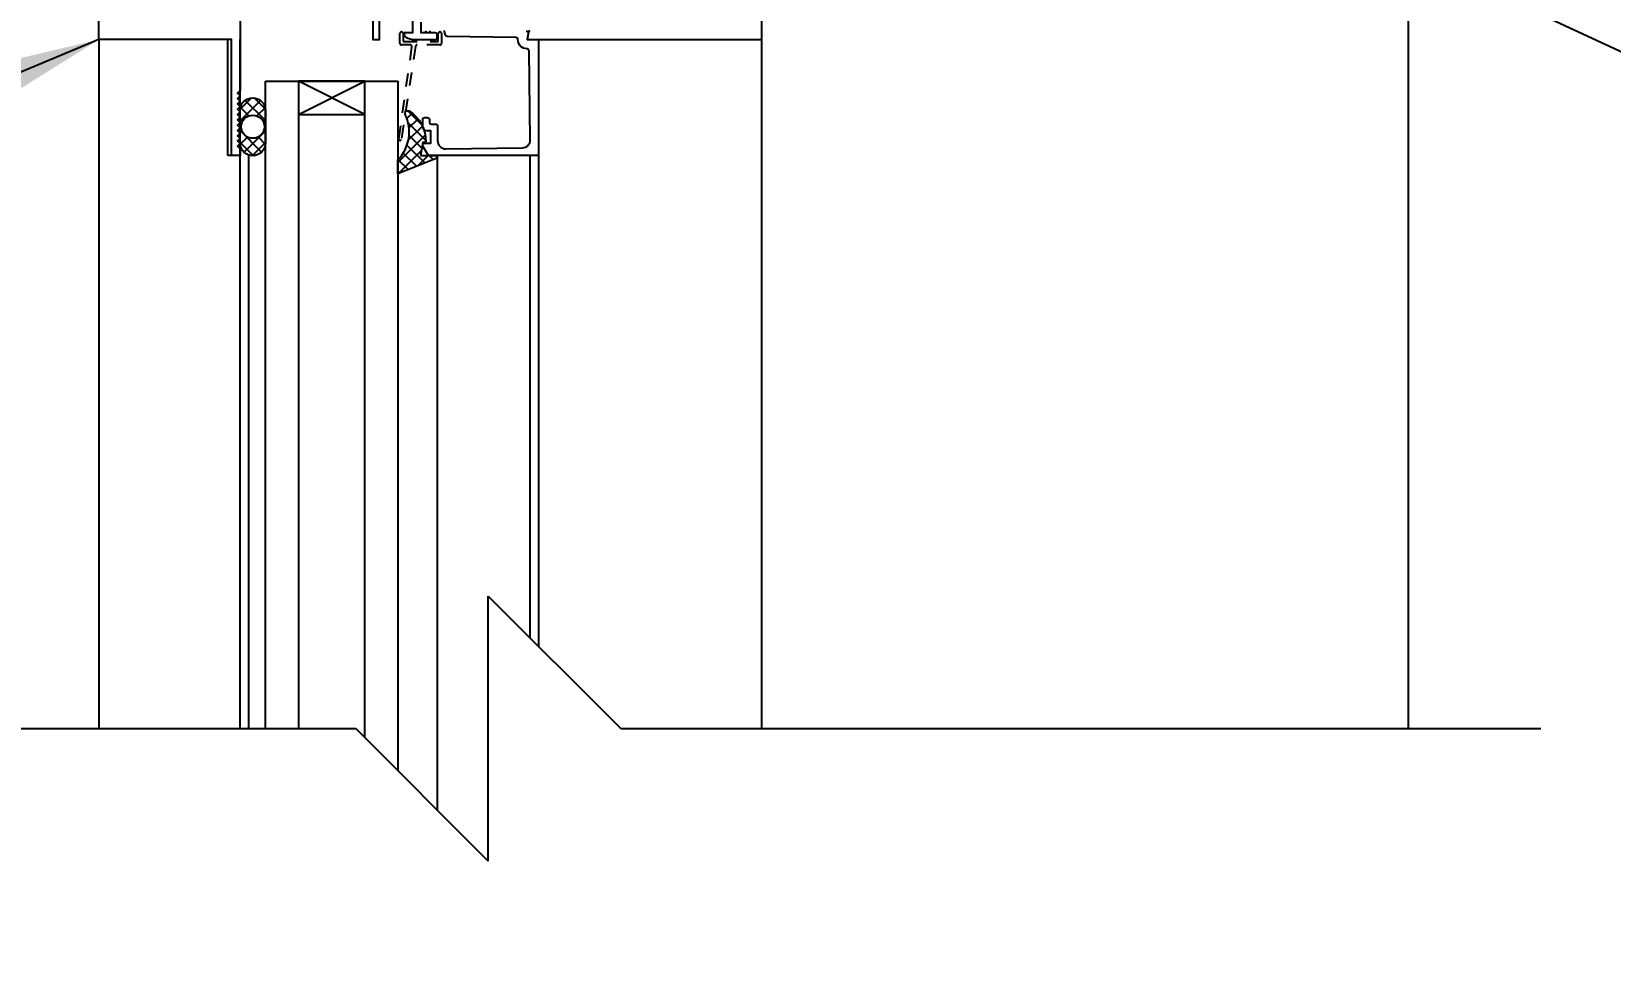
# Model space of a CAD drawing. Header units: inches. Extents: x 2671 to 2834, y 335 to 425.
# Drawn here: x 2803.64 to 2815.54, y 396.38 to 403.5 of the extents above; entities that cross this region are included whole.
import ezdxf

# ---------------------------------------------------------------- set-up
doc = ezdxf.new("R2010")
doc.units = ezdxf.units.IN
doc.header["$LTSCALE"] = 0.5
doc.header["$MEASUREMENT"] = 0
doc.linetypes.add('HIDDEN2', pattern=[0.1875, 0.125, -0.0625])
doc.layers.get('Defpoints').update_dxf_attribs({"linetype": 'CONTINUOUS'})
for name, color, linetype in [('HATCH', 12, 'CONTINUOUS'), ('LINE18', 9, 'CONTINUOUS'), ('line25', 2, 'CONTINUOUS'), ('LINE9', 9, 'CONTINUOUS'), ('TEXT', 4, 'CONTINUOUS')]:
    doc.layers.add(name, color=color, linetype=linetype)
doc.styles.add('DIM', font='romans.shx', dxfattribs={"width": 0.7})
doc.dimstyles.new('ext_12', dxfattribs={"dimscale": 12, "dimtxt": 0.09375, "dimasz": 0.09375, "dimexe": 0.09375, "dimexo": 0.0625, "dimgap": 0.0625, "dimtad": 1, "dimdec": 1, "dimzin": 3, "dimdsep": 46, "dimlunit": 4, "dimtxsty": 'DIM', "dimcen": 0.09, "dimdle": 0.09375, "dimclrt": 4, "dimadec": 0, "dimazin": 0, "dimtfac": 1, "dimtdec": 1, "dimtmove": 2, "dimatfit": 3, "dimfxl": 1, "dimfrac": 2, "dimtolj": 1, "dimtzin": 0, "dimarcsym": 0})
doc.dimstyles.new('ext_8', dxfattribs={"dimscale": 8, "dimtxt": 0.09375, "dimasz": 0.09375, "dimexe": 0.09375, "dimexo": 0.0625, "dimgap": 0.0625, "dimtad": 1, "dimdec": 1, "dimzin": 3, "dimdsep": 46, "dimlunit": 4, "dimtxsty": 'DIM', "dimcen": 0.09, "dimdle": 0.09375, "dimclrt": 4, "dimadec": 0, "dimazin": 0, "dimtfac": 1, "dimtdec": 1, "dimtmove": 2, "dimatfit": 3, "dimfxl": 1, "dimfrac": 2, "dimtolj": 1, "dimtzin": 0, "dimarcsym": 0})

# ---------------------------------------------------------------- blocks, each defined once
blk = doc.blocks.new('*D9')
at = {"layer": 'Defpoints', "color": 0, "transparency": 16777216}
for p in [(2807.887033301567, 406.0603447139713), (2819.608935126957, 406.0603447139713), (2813.518769549175, 404.5603447139713)]:
    blk.add_point(p, dxfattribs=at)
at = {"layer": 'TEXT', "color": 0, "lineweight": -2, "transparency": 16777216}
for p, q in [((2819.608935126957, 406.8103447139713), (2819.608935126957, 407.5603447139713)), ((2808.387033301567, 406.0603447139713), (2820.358935126957, 406.0603447139713)), ((2819.608935126957, 404.5603447139713), (2819.608935126957, 406.0603447139713)), ((2814.018769549175, 404.5603447139713), (2820.358935126957, 404.5603447139713)), ((2819.608935126957, 403.8103447139713), (2819.608935126957, 403.0603447139713))]:
    blk.add_line(p, q, dxfattribs=at)
at = {"layer": 'TEXT', "color": 0, "transparency": 16777216}
for points in [[(2819.483935126957, 406.8103447139713), (2819.733935126957, 406.8103447139713), (2819.608935126957, 406.0603447139713)], [(2819.483935126957, 403.8103447139713), (2819.733935126957, 403.8103447139713), (2819.608935126957, 404.5603447139713)]]:
    blk.add_solid(points, dxfattribs=at)
at = {"layer": 'TEXT', "color": 4, "transparency": 16777216, "insert": (2822.261697570073, 406.8103447139717), "char_height": 0.75, "attachment_point": 5, "rotation": 90, "style": 'DIM'}
blk.add_mtext('\\A1;1 1/2" \\P (38mm)MIN. \\PCOVER', dxfattribs=at)

msp = doc.modelspace()

# ---------------------------------------------------------------- hatches: boundary and pattern name
at = {"layer": 'HATCH'}
h = msp.add_hatch(dxfattribs=at)
h.set_pattern_fill('AR-CONC', color=256, scale=0.5)
h.set_pattern_definition([(49.99999999999999, (0, 0), (3.586300913003767, -0.3137606749129755), [0.375, -4.125]), (355, (0, 0), (-0.693756668065, 3.760960668500059), [0.3, -3.3]), (100.45144446, (0.298858405, -0.02614672), (2.89254423363556, 3.447199954843147), [0.3187009599999999, -3.505710559999999]), (46.18420000000001, (0, 1), (5.336206653357862, -0.8275964039653827), [0.5625, -6.1875]), (96.63563549, (0.444683725, 0.931033465), (4.673309728371142, 4.870593003872752), [0.47805171, -5.258568799999999]), (351.1841639899999, (0, 1), (4.673309725273866, 4.870593001349951), [0.45, -4.950000005]), (21, (0.5, 0.75), (2.984535260592308, -2.013094453326694), [0.375, -4.125]), (326.0000000000001, (0.5, 0.75), (1.216576659607909, 3.625750225234265), [0.3, -3.3]), (71.45144474, (0.74871127, 0.58224213), (4.201111883649856, 1.612655764031769), [0.31870095, -3.50571056]), (37.50000000000001, (0, 0), (0.06079927658645334, 1.664469269156557), [0, -3.26, 0, -3.35, 0, -3.3125]), (7.499999999999999, (0, 0), (1.315347687210743, 1.972058559411801), [0, -1.91, 0, -3.185, 0, -1.2625]), (327.5, (-1.115, 0), (2.669112180862045, -0.1127743586718988), [0, -1.25, 0, -3.9, 0, -5.175]), (317.5, (-1.615, 0), (2.915930846711931, 0.5005249116615886), [0, -1.625, 0, -2.59, 0, -3.675])])
h.paths.add_polyline_path([(2810.893769549175, 370.0982350130234, 0.06439757034027918), (2810.783765929062, 370.1641945382867), (2810.693765929061, 370.1641945382798), (2810.693765929058, 370.205920598204, -0.2490694201798121), (2810.583765929042, 370.4130437499734), (2810.583765929039, 370.4805437499836, -0.4142135623889474), (2810.646265929039, 370.5430437499869), (2810.693765929037, 370.5430437499869), (2810.693765929032, 370.6130437499869), (2810.588765929047, 370.6130437499869, 0.1004604156423134), (2810.195067458979, 370.555880994139, -0.6014354320923871), (2810.075563988755, 370.660764336563, 2.182094824738325), (2809.66548383489, 370.447854905114, -1), (2809.502055263461, 370.0393318310523, -0.2443795113555104), (2809.053647390655, 370.5600887355022, 0.05315652255456928), (2808.887807936439, 371.1741703674139, 0.223253087082989), (2808.687480153052, 371.3390242183552), (2808.667861821112, 371.3433356110522, 0.9554715931209439), (2808.529577837112, 370.7498656757716, -0.7355925422348838), (2808.542362707547, 370.2918190986315, -0.08275514747013397), (2807.893769549175, 370.1837300148518, -0.08275514747013424), (2807.245176390804, 370.2918190986315, -0.7355925422306625), (2807.257961261239, 370.7498656757708, 0.9554715931491746), (2807.119677277239, 371.3433356110522), (2807.100058945299, 371.3390242183552, 0.2232530870829482), (2806.899731161912, 371.174170367414, 0.05315652255457647), (2806.733891707696, 370.5600887355022, -0.2443795113555361), (2806.28548383489, 370.0393318310523, -1), (2806.122055263461, 370.4478549051139, 2.182094824735673), (2805.711975109596, 370.6607643365629, -0.6014354320899049), (2805.592471639372, 370.5558809941391, 0.1004604156422656), (2805.198773169304, 370.6130437499869), (2805.093773169319, 370.6130437499869), (2805.093773169314, 370.5430437499869), (2805.141273169312, 370.5430437499869, -0.4142135623889469), (2805.203773169312, 370.4805437499836), (2805.203773169309, 370.4130437499734, -0.2490694201798118), (2805.093773169292, 370.205920598204), (2805.09377316929, 370.1641945382798), (2805.003773169289, 370.1641945382867, 0.06439757034079326), (2804.893769549175, 370.0982350130228), (2804.893769549175, 368.0092164944533), (2807.018769549175, 368.0092164944533), (2808.018769549175, 367.0092164944533), (2808.018769549175, 369.0092164944533), (2809.018769549175, 368.0092164944533), (2810.893769549175, 368.0092164944533)])
h.paths.add_polyline_path([(2810.893769549175, 379.7905805019563, 0.08241458984443631), (2810.750432595706, 379.8696869785255, -0.3178372451770455), (2810.583765929043, 380.1053892389064), (2810.583765929039, 380.1728892389165, -0.4142135623888782), (2810.646265929039, 380.2353892389199), (2810.693765928825, 380.2353892389199), (2810.693765928829, 380.3053892389199), (2810.588765929047, 380.3053892389199, -0.188972932064028), (2810.432896853359, 380.4002337273088, 0.1963228336438239), (2809.983765929, 380.7464934474373), (2808.661910360169, 381.0369890136919, 0.05779469062726195), (2807.893769549175, 381.1260755037851, 0.05779469062719405), (2807.125628738182, 381.0369890136919), (2805.803773169352, 380.7464934474373, 0.1963228336438497), (2805.354642244991, 380.4002337273087, -0.1889729320639923), (2805.198773169303, 380.3053892389199), (2805.093773169522, 380.3053892389199), (2805.093773169526, 380.2353892389199), (2805.141273169312, 380.2353892389199, -0.4142135623888865), (2805.203773169312, 380.1728892389165), (2805.203773169308, 380.1053892389064, -0.3178372451770062), (2805.037106502645, 379.8696869785256, 0.08241458984464041), (2804.893769549175, 379.7905805019561), (2804.893769549175, 374.2278524869506, 0.08241458984463565), (2805.037106502645, 374.1487460103811, -0.3178372451770446), (2805.203773169308, 373.9130437500002), (2805.203773169312, 373.8455437499901, -0.4142135623888824), (2805.141273169312, 373.7830437499867), (2805.093773169526, 373.7830437499867), (2805.093773169522, 373.7130437499867), (2805.198773169303, 373.7130437499867, -0.1889729320640176), (2805.354642244992, 373.6181992615979, 0.1963228336438353), (2805.803773169352, 373.2719395414693), (2807.125628738182, 372.9814439752147, 0.05779469062726017), (2807.893769549176, 372.8923574851215, 0.05779469062719406), (2808.661910360169, 372.9814439752147), (2809.983765928999, 373.2719395414693, 0.1963228336438469), (2810.43289685336, 373.6181992615979, -0.1889729320639879), (2810.588765929047, 373.7130437499867), (2810.693765928829, 373.7130437499867), (2810.693765928825, 373.7830437499867), (2810.646265929039, 373.7830437499867, -0.4142135623888767), (2810.583765929039, 373.8455437499901), (2810.583765929043, 373.9130437500002, -0.317837245177002), (2810.750432595706, 374.148746010381, 0.08241458984425973), (2810.893769549175, 374.2278524869501)])
h.paths.add_polyline_path([(2806.982786388422, 384.3014606076888), (2805.01876954918, 384.3014606076888, -0.4142135623722708), (2804.95626954918, 384.3639606076886), (2804.956269549176, 385.8245988767695, 0.1719862339622918), (2804.94231750628, 385.8639606076894), (2804.893769549175, 385.8639606076894), (2804.893769549175, 385.7547217524721), (2804.893769549175, 383.9201979758839, 0.06439757034079223), (2805.003773169289, 383.8542384506199), (2805.09377316929, 383.8542384506268), (2805.093773169292, 383.8125123907026, -0.2490694201798126), (2805.203773169309, 383.6053892389332), (2805.203773169312, 383.5378892389231, -0.4142135623889448), (2805.141273169312, 383.4753892389197), (2805.093773169314, 383.4753892389197), (2805.093773169319, 383.4053892389197), (2805.198773169304, 383.4053892389197, 0.1004604156423768), (2805.592471639372, 383.4625519947677, -0.6014354320913805), (2805.711975109596, 383.3576686523436, 2.18209482473833), (2806.122055263461, 383.5705780837927, -1), (2806.28548383489, 383.9791011578543, -0.2443795113555255), (2806.733891707696, 383.4583442534043, 0.05315652255456795), (2806.899731161912, 382.8442626214927, 0.2232530870829433), (2807.100058945299, 382.6794087705514), (2807.119677277239, 382.6750973778545, 0.955471593120933), (2807.257961261239, 383.268567313135, -0.7355925422348768), (2807.245176390804, 383.7266138902751, -0.08275514747013427), (2807.893769549175, 383.8347029740548, -0.08275514747013415), (2808.542362707547, 383.7266138902751, -0.7355925422306508), (2808.529577837112, 383.2685673131358, 0.955471593149264), (2808.667861821112, 382.6750973778545), (2808.687480153052, 382.6794087705514, 0.2232530870832885), (2808.887807936439, 382.844262621493, 0.05315652255455002), (2809.053647390655, 383.4583442534044, -0.2443795113555198), (2809.502055263461, 383.9791011578544, -1), (2809.66548383489, 383.5705780837927, 2.18209482473567), (2810.075563988755, 383.3576686523437, -0.6014354320904914), (2810.195067458979, 383.4625519947675, 0.1004604156422321), (2810.588765929047, 383.4053892389197), (2810.693765929032, 383.4053892389197), (2810.693765929037, 383.4753892389197), (2810.646265929039, 383.4753892389197, -0.4142135623889438), (2810.583765929039, 383.5378892389231), (2810.583765929042, 383.6053892389332, -0.2490694201798126), (2810.693765929058, 383.8125123907026), (2810.693765929061, 383.8542384506268), (2810.783765929062, 383.8542384506199, 0.06439757034072931), (2810.893769549176, 383.9201979758838), (2810.893769549176, 385.8639606076891), (2804.94231750628, 385.8639606076894, -0.1719862339622747), (2804.956269549176, 385.8245988767695), (2804.95626954918, 384.3639606076886, 0.4142135623722708), (2805.01876954918, 384.3014606076888), (2806.998257581402, 384.3014606076888, -0.01576132503851233)])
h.paths.add_polyline_path([(2810.893769549175, 409.071523497162, 0.0824145898441621), (2810.750432595706, 409.1506299737309, -0.3178372451770353), (2810.583765929042, 409.3863322341118), (2810.583765929039, 409.4538322341219, -0.4142135623888782), (2810.646265929039, 409.5163322341252), (2810.693765928824, 409.5163322341252), (2810.693765928829, 409.5863322341253), (2810.588765929047, 409.5863322341253, -0.1889729320616693), (2810.43289685336, 409.6811767225121, 0.1963228336449915), (2809.983765928998, 410.027436442643), (2808.661910360169, 410.3179320088972, 0.05779469062726933), (2807.893769549175, 410.4070184989905, 0.05779469062719756), (2807.125628738181, 410.3179320088972), (2805.803773169352, 410.027436442643, 0.1963228336441201), (2805.354642244991, 409.6811767225142, -0.1889729320641392), (2805.198773169303, 409.5863322341253), (2805.093773169521, 409.5863322341253), (2805.093773169526, 409.5163322341252), (2805.141273169311, 409.5163322341252, -0.4142135623888782), (2805.203773169311, 409.4538322341219), (2805.203773169308, 409.3863322341118, -0.3178372451769546), (2805.037106502644, 409.150629973731, 0.0824145898446762), (2804.893769549175, 409.0715234971614), (2804.893769549174, 404.5603447139717), (2805.143769915869, 404.5603447139717), (2810.893769549175, 404.5603447139714)])
h.paths.add_polyline_path([(2810.893769549175, 417.3791780082293, 0.06439757034072788), (2810.783765929061, 417.4451375334932), (2810.69376592906, 417.4451375334862), (2810.693765929057, 417.4868635934104, -0.2490694201797904), (2810.583765929041, 417.6939867451799), (2810.583765929038, 417.7614867451899, -0.4142135623888783), (2810.646265929038, 417.8239867451932), (2810.693765929036, 417.8239867451932), (2810.693765929031, 417.8939867451932), (2810.588765929048, 417.8939867451932, 0.1004604156456428), (2810.195067458968, 417.8368239893414, -0.6014354320519869), (2810.075563988754, 417.9417073317692, 2.182094824738086), (2809.665483834889, 417.7287979003201, -1), (2809.50205526346, 417.3202748262585, -0.2443795113567886), (2809.053647390653, 417.841031730712, 0.05315652255444935), (2808.887807936437, 418.455113362622, 1.553131786928693), (2808.529577837111, 418.0308086709776, -0.7355925422356894), (2808.542362707546, 417.5727620938374, -0.08275514747014087), (2807.893769549175, 417.4646730100577, -0.08275514747013135), (2807.245176390803, 417.5727620938374, -0.7355925422303945), (2807.257961261238, 418.0308086709766, 1.553131786938255), (2806.89973116191, 418.4551133626174, 0.0531565225542945), (2806.733891707696, 417.8410317307088, -0.2443795113559023), (2806.285483834889, 417.3202748262579, -1), (2806.12205526346, 417.7287979003194, 2.182094824735402), (2805.711975109595, 417.9417073317684, -0.6014354326051581), (2805.592471639247, 417.8368239893892, 0.1004604156093273), (2805.198773169302, 417.8939867451923), (2805.093773169318, 417.8939867451923), (2805.093773169313, 417.8239867451923), (2805.141273169311, 417.8239867451923, -0.4142135623890114), (2805.203773169311, 417.761486745189), (2805.203773169308, 417.6939867451787, -0.2490694201798058), (2805.093773169292, 417.4868635934093), (2805.093773169289, 417.4451375334852), (2805.003773169288, 417.445137533492, 0.06439757034014058), (2804.893769549175, 417.3791780082287), (2804.893769549175, 415.2901594896587), (2804.893769549175, 413.201140971089, 0.06439757034054705), (2805.003773169289, 413.1351814458253), (2805.093773169289, 413.1351814458321), (2805.093773169292, 413.093455385908, -0.2490694201798057), (2805.203773169308, 412.8863322341386), (2805.203773169312, 412.8188322341284, -0.4142135623890114), (2805.141273169312, 412.756332234125), (2805.093773169314, 412.756332234125), (2805.093773169318, 412.6863322341251), (2805.198773169304, 412.6863322341251, 0.1004604156411754), (2805.592471639367, 412.7434949899714, -0.6014354321098518), (2805.711975109596, 412.638611647549, 2.182094824738566), (2806.12205526346, 412.851521078998, -1), (2806.285483834889, 413.2600441530597, -0.2443795113565183), (2806.733891707696, 412.7392872486068, 0.05315652255442838), (2806.899731161912, 412.1252056166969, 1.553131786931354), (2807.257961261238, 412.5495103083404, -0.7355925422351488), (2807.245176390803, 413.0075568854805, -0.0827551474701348), (2807.893769549175, 413.1156459692602, -0.08275514747013435), (2808.542362707547, 413.0075568854804, -0.7355925422309278), (2808.529577837111, 412.5495103083412, 1.553131786911189), (2808.887807936436, 412.1252056166925, 0.05315652255494636), (2809.053647390654, 412.7392872486083, -0.2443795113560683), (2809.502055263461, 413.2600441530597, -1), (2809.66548383489, 412.8515210789981, 2.182094824735778), (2810.075563988755, 412.6386116475491, -0.6014354322119612), (2810.195067459008, 412.7434949899623, 0.1004604156343799), (2810.588765929046, 412.6863322341251), (2810.693765929032, 412.6863322341251), (2810.693765929036, 412.756332234125), (2810.646265929038, 412.756332234125, -0.4142135623890099), (2810.583765929038, 412.8188322341284), (2810.583765929042, 412.8863322341386, -0.2490694201798209), (2810.693765929058, 413.0934553859081), (2810.693765929061, 413.1351814458321), (2810.783765929061, 413.1351814458253, 0.0643975703403757), (2810.893769549175, 413.2011409710888), (2810.893769549175, 415.2901594896587)])
h.paths.add_polyline_path([(2810.893769549174, 424.2901594896587), (2809.018769549175, 424.2901594896587), (2808.018769549175, 425.2901594896587), (2808.018769549175, 423.2901594896587), (2807.018769549175, 424.2901594896587), (2804.893769549174, 424.2901594896587), (2804.893769549175, 421.5087954821554, 0.08241458984416616), (2805.037106502643, 421.4296890055865, -0.3178372451770425), (2805.203773169307, 421.1939867452056), (2805.20377316931, 421.1264867451955, -0.4142135623888783), (2805.14127316931, 421.0639867451921), (2805.093773169525, 421.0639867451921), (2805.09377316952, 420.9939867451921), (2805.198773169301, 420.9939867451922, -0.1889729320631496), (2805.354642244989, 420.8991422568046, 0.196322833643984), (2805.803773169349, 420.552882536675), (2807.125628738181, 420.2623869704203, 0.05779469062719502), (2807.893769549174, 420.1733004803273, 0.05779469062782817), (2808.661910360176, 420.2623869704225), (2809.983765928999, 420.5528825366757, 0.1963228336433024), (2810.432896853358, 420.8991422568038, -0.1889729320645827), (2810.588765929046, 420.9939867451931), (2810.693765928828, 420.9939867451931), (2810.693765928823, 421.0639867451931), (2810.646265929038, 421.0639867451931, -0.4142135623888782), (2810.583765929038, 421.1264867451965), (2810.583765929041, 421.1939867452066, -0.3178372451769569), (2810.750432595705, 421.4296890055874, 0.08241458984452693), (2810.893769549175, 421.5087954821568)])
h = msp.add_hatch(dxfattribs=at)
h.set_pattern_fill('ANSI37', color=256, scale=0.5, style=0)
h.set_pattern_definition([(45, (84.75573298953896, -117.5571097217352), (-0.04419417382415922, 0.04419417382415922), []), (135, (84.75573298953896, -117.5571097217352), (-0.04419417382415922, -0.04419417382415922), [])])
h.paths.add_polyline_path([(2805.398805692504, 402.9014579628036), (2805.398805692504, 402.6545277564556, -0.973119193628529), (2805.208876954292, 402.649351804189), (2805.208735913727, 402.9014047900163, -1.000279793165599)])
h.paths.add_polyline_path([(2805.216235898852, 402.7779928596296, 1), (2805.391305692504, 402.7779928596296, 1)], flags=16)
h.paths.add_polyline_path([(2806.569635363157, 402.5600254454819), (2806.694529232394, 402.5600254454819, -0.3927408574796724), (2806.675064681498, 402.534303695538), (2806.398805692504, 402.4233259167902), (2806.398805692504, 402.5278958414432, 0.3145636000813645), (2806.452678444407, 402.8711741742525), (2806.456713935928, 402.897686403054), (2806.48318314308, 402.897686403054, -0.1494430697769666), (2806.585668457574, 402.7786225295667), (2806.585668457574, 402.7780254454817, 0.1929134893777459), (2806.59397075605, 402.7573080675456, -0.08922647140676533), (2806.608269311807, 402.6632550736933), (2806.589388522155, 402.6599258810605, 0.31529878887884), (2806.586792811514, 402.6573301704195)])
h.paths.add_polyline_path([(2805.931893463763, 403.9388815946195, 0.7725978076390988), (2805.95693629818, 403.9535619152092, -0.343148791993915), (2805.961560453313, 403.9649379818284), (2805.977729035664, 403.974272917201, -0.1316524975867668), (2805.981729035664, 403.9753447139708), (2806.000585442125, 403.9753447139708, -0.414213562373095), (2806.008585442125, 403.9673447139708), (2806.008585442125, 403.7783447139708, -0.414213562373095), (2806.000585442125, 403.7703447139708), (2805.981729035664, 403.7703447139708, -0.1316524975867363), (2805.977729035664, 403.7714165107406), (2805.961560453313, 403.7807514461132, -0.3431487919940244), (2805.95693629818, 403.7921275127323, 0.7725978076389638), (2805.931893463763, 403.8068078333221), (2805.824490727611, 403.69940509717), (2805.617981070095, 403.69940509717), (2805.510578333943, 403.8068078333221, 0.7725978076393586), (2805.485535499526, 403.7921275127323, -0.3431487919941011), (2805.480911344393, 403.7807514461132), (2805.464742762042, 403.7714165107406, -0.1316524975865104), (2805.460742762042, 403.7703447139708), (2805.441886355581, 403.7703447139708, -0.414213562373095), (2805.433886355581, 403.7783447139708), (2805.433886355581, 403.9673447139708, -0.414213562373095), (2805.441886355581, 403.9753447139708), (2805.460742762042, 403.9753447139708, -0.1316524975865104), (2805.464742762042, 403.974272917201), (2805.480911344393, 403.9649379818284, -0.343148791994153), (2805.485535499526, 403.9535619152092, 0.7725978076392856), (2805.510578333943, 403.9388815946195), (2805.617981070095, 404.0462843307715), (2805.824490727611, 404.0462843307715)])
h.paths.add_polyline_path([(2805.748897209982, 403.7578447139709), (2805.69372504398, 403.7578447139709, -0.3238484292968788), (2805.636733967087, 403.7990825937641, -0.326501620107139), (2805.63673396732, 403.9466068320194, -0.3238484397582524), (2805.693725044923, 403.9878447139708), (2805.748897209982, 403.9878447139708, -0.3238484345287045), (2805.80588828723, 403.9466068330984, -0.3265016201076595), (2805.80588828723, 403.7990825948428, -0.3238484345260935)], flags=16)

# ---------------------------------------------------------------- linework, layer by layer
for p, q in [((2814.018769549175, 404.0603447139713), (2814.018769549175, 398.2370339729275)), ((2805.208735898852, 398.2370339729275), (2805.208735898852, 403.4354928596263)), ((2809.143735898854, 398.2370339729275), (2809.143735898854, 403.4354928596263)), ((2805.273735898852, 398.2370339729275), (2805.273735898852, 402.5643638136216)), ((2806.694649219688, 402.5600254454819), (2806.694649219688, 397.6228415380748)), ((2807.457731523531, 402.5600254454819), (2807.457731523531, 398.8597592342306))]:
    msp.add_line(p, q, dxfattribs=at)
at = {"layer": 'HATCH', "flags": 128}
for points in [[(2804.143735898851, 403.4353447139698), (2804.143735898851, 398.2370339729275)], [(2807.393714601417, 402.560354543557), (2807.393714601417, 398.9237761563455)]]:
    msp.add_lwpolyline(points, dxfattribs=at)
at = {"layer": 'HATCH'}
for points in [[(2805.208876954292, 402.649351804189), (2805.208735898852, 402.9014579628036, -1), (2805.398805692504, 402.9014579628036), (2805.398805692504, 402.6545277564556, -0.973119193628672)], [(2806.569635363157, 402.5600254454819), (2806.694649219688, 402.5600254454819), (2806.694649219688, 402.5576436392844, -0.3639702342662027), (2806.675064681498, 402.534303695538), (2806.398805692504, 402.4233259167902), (2806.398805692504, 402.5278958414432, 0.3145636000813645), (2806.452678444407, 402.8711741742525), (2806.456713935928, 402.897686403054), (2806.48318314308, 402.897686403054, -0.2645518979873512), (2806.608269311807, 402.6632550736933), (2806.589388522155, 402.6599258810605, 0.315298788878984), (2806.586792811514, 402.6573301704194)]]:
    msp.add_lwpolyline(points, format="xyb", close=True, dxfattribs=at)
msp.add_circle((2805.303770795678, 402.7779928596296), 0.087534896825959, dxfattribs=at)
at = {"layer": 'LINE18'}
for p, q in [((2805.114985898852, 403.4354928596263), (2804.158735898851, 403.4354928596263)), ((2805.114985898852, 402.5604928596263), (2805.114985898852, 403.4354928596263)), ((2805.398805692504, 398.2370339729275), (2805.398805692504, 403.1214928596297)), ((2805.398805692504, 403.1214928596297), (2806.398805692504, 403.1214928596297)), ((2806.398805692504, 403.1214928596297), (2806.398805692503, 397.9186850652589)), ((2805.208735898852, 402.5604928596263), (2805.114985898852, 402.5604928596263))]:
    msp.add_line(p, q, dxfattribs=at)
for points in [[(2805.208735898852, 403.6853447139715), (2805.208735898852, 403.0503447139716), (2805.188735898852, 403.0303447139715), (2805.208735898852, 403.0103447139716), (2805.188735898852, 402.9903447139716), (2805.208735898852, 402.9703447139716), (2805.188735898852, 402.9503447139716), (2805.208735898852, 402.9303447139716), (2805.188735898852, 402.9103447139715), (2805.208735898852, 402.8903447139716), (2805.188735898852, 402.8703447139716), (2805.208735898852, 402.8503447139716), (2805.188735898852, 402.8303447139716), (2805.208735898852, 402.8103447139716), (2805.188735898852, 402.7903447139716), (2805.208735898852, 402.7703447139716), (2805.188735898852, 402.7503447139716), (2805.208735898852, 402.7303447139716), (2805.188735898852, 402.7103447139716), (2805.208735898852, 402.6903447139716), (2805.188735898852, 402.6703447139716), (2805.208735898852, 402.6503447139717), (2805.188735898852, 402.6303447139716), (2805.208735898852, 402.6103447139716), (2805.208735898852, 402.5603447139716), (2805.143735898851, 402.5603447139716), (2805.143735898851, 403.4353447139698), (2804.143735898851, 403.4353447139698), (2804.143735898851, 404.0603447139717)], [(2806.209755840125, 403.6680242058947), (2806.209755840125, 403.4354928596279), (2806.259755840125, 403.4354928596279), (2806.259755840125, 403.6680242058947)]]:
    msp.add_lwpolyline(points, dxfattribs=at)
for points in [[(2807.393284415987, 403.5004928596289, 0.3639702342661525), (2807.383436338457, 403.4922293414056), (2807.375501624325, 403.4472293414043, 0.4663076581548417), (2807.385349701855, 403.4354928596276), (2809.143735898854, 403.4354928596263), (2809.143735898854, 404.0604928596289)], [(2806.50776906344, 403.6233447139716), (2806.50776906344, 403.4854928596278), (2806.44576906344, 403.4854928596278), (2806.44576906344, 403.4773376934502, 0.3255049610922494), (2806.466558980042, 403.4487864349173), (2806.50776906344, 403.4354928596279), (2806.680359959752, 403.4354928596279, 0.4142135623732336), (2806.695359959752, 403.4504928596278), (2806.695359959752, 403.4704928596278, 0.4142135623728175), (2806.680359959752, 403.4854928596278), (2806.57276906344, 403.4854928596279), (2806.57276906344, 403.5679549963003)], [(2807.366765456258, 403.500023921786, -0.4577045202689281), (2807.381359047616, 403.4826293462229), (2807.373731523532, 403.4354928596276), (2807.457731523531, 403.4354928596276), (2807.457731523531, 402.5600254454819), (2806.637599636916, 402.5600254454819, -0.267949192431115), (2806.624609255859, 402.5675254454819), (2806.587658838631, 402.6315254454819, -0.577350269189628), (2806.600649219688, 402.6540254454819), (2806.647668457574, 402.6540254454819), (2806.647668457574, 402.7480254454819), (2806.615668457574, 402.7480254454819, -0.4142135623730948), (2806.585668457574, 402.7780254454818), (2806.585668457574, 402.8320254454819, -0.4142135623731296), (2806.600668457574, 402.8470254454819), (2806.620668457574, 402.8470254454819, -0.414213562373043), (2806.635668457574, 402.8320254454819), (2806.635668457574, 402.8130254454819, 0.414213562373043), (2806.650668457574, 402.7980254454818), (2806.682668457574, 402.7980254454818, -0.414213562373095), (2806.697668457574, 402.7830254454818), (2806.697668457574, 402.6729174050452, 0.4184033046059118), (2806.760554001728, 402.6109237294681), (2807.33779516342, 402.6191692889007, 0.4139326425428041), (2807.396932859224, 402.679962599258), (2807.38799531867, 403.3506958940779, 0.4077932646411108), (2807.373126333701, 403.3654954757818, -0.4138755073975079), (2807.303733487732, 403.4360172490058, 0.4122343511257975), (2807.288947704226, 403.4511280944623), (2806.770858756606, 403.4585131869239, -0.3394542588633734), (2806.756529802211, 403.4698362825987), (2806.7479371359, 403.5038357538135)], [(2806.640385035158, 403.5003683459458, -0.9999999999999848), (2806.61038808255, 403.5007959371338)]]:
    msp.add_lwpolyline(points, format="xyb", dxfattribs=at)
at = {"layer": 'LINE18', "linetype": 'HIDDEN2'}
msp.add_lwpolyline([(2806.44305995975, 403.4204928596279), (2806.69805995975, 403.4204928596279, 0.4142135623730951), (2806.70305995975, 403.4254928596279), (2806.70305995975, 403.4804928596278, -0.9999999999999287), (2806.72805995975, 403.4804928596278), (2806.72805995975, 403.4079928596278, -0.4142135623730951), (2806.71555995975, 403.3954928596279), (2806.543227599514, 403.3954928596279, 0.3706321426687706), (2806.530869934901, 403.3848738501375), (2806.423928247634, 402.6822921530623, -0.9950963693897203), (2806.406139551412, 402.6850406904393), (2806.504240309987, 403.3812487485122, 0.4558347385663112), (2806.491862584977, 403.3954928596279), (2806.42555995975, 403.3954928596279, -0.4142135623730951), (2806.41305995975, 403.4079928596278), (2806.41305995975, 403.4804928596278, -1), (2806.43805995975, 403.4804928596278), (2806.43805995975, 403.4254928596279, 0.4142135623730951)], format="xyb", close=True, dxfattribs=at)
at = {"layer": 'LINE18'}
msp.add_lwpolyline([(2805.648805692504, 403.1214928596297), (2805.648805692504, 402.8714928596297), (2806.148805692504, 402.8714928596297), (2806.148805692504, 403.1214928596297)], close=True, dxfattribs=at)
at = {"layer": 'line25', "color": 12}
for p, q in [((2805.648805692504, 403.1214928596297), (2805.648805692504, 398.2370339729275)), ((2805.648805692504, 402.8714928596297), (2806.148805692504, 403.1214928596297)), ((2806.148805692504, 402.8714928596297), (2805.648805692504, 403.1214928596297)), ((2806.148805692505, 398.1686850652577), (2806.148805692504, 403.1214928596297))]:
    msp.add_line(p, q, dxfattribs=at)
at = {"layer": 'LINE9'}
for p, q in [((2807.080456785085, 397.2370339726778), (2807.080456785085, 399.2370339726778)), ((2807.080456785085, 399.2370339726778), (2808.080456785085, 398.2370339726778)), ((2799.142144020994, 398.237033972392), (2806.080456785121, 398.2370339726418)), ((2807.080456785085, 397.2370339726778), (2806.080456785085, 398.2370339726778)), ((2808.080456785049, 398.2370339727138), (2815.018769549175, 398.2370339729635))]:
    msp.add_line(p, q, dxfattribs=at)

# ---------------------------------------------------------------- dimensions: what is measured, and where the dimension line sits
at = {"layer": 'TEXT'}
dim = msp.add_linear_dim(base=(2819.608935126957, 406.0603447139713), p1=(2813.518769549175, 404.5603447139713), p2=(2807.887033301567, 406.0603447139713), angle=90, text='<> \\P (38mm)MIN. \\PCOVER', dimstyle='ext_8', dxfattribs=at)
dim.commit()
dim.dimension.update_dxf_attribs({"geometry": '*D9', "text_midpoint": (2822.261697570073, 406.8103447139717), "dimtype": 160})

# ---------------------------------------------------------------- leaders
for points in [[(2813.081269549174, 404.5290947139714), (2820.456863538132, 401.0908322359566), (2822.405483801479, 401.0908322359566)], [(2804.143735898851, 403.4353447139698), (2793.78784752037, 399.1206751527216), (2792.43776705199, 399.1206751527216)], [(2805.114985898852, 387.7368317029849), (2793.78784752037, 399.1206751527216), (2792.43776705199, 399.1206751527216)]]:
    msp.add_leader(points, dimstyle='ext_12', override={"dimgap": 0.0625, "dimtad": 0}, dxfattribs=at)

doc.saveas('drawing.dxf')
